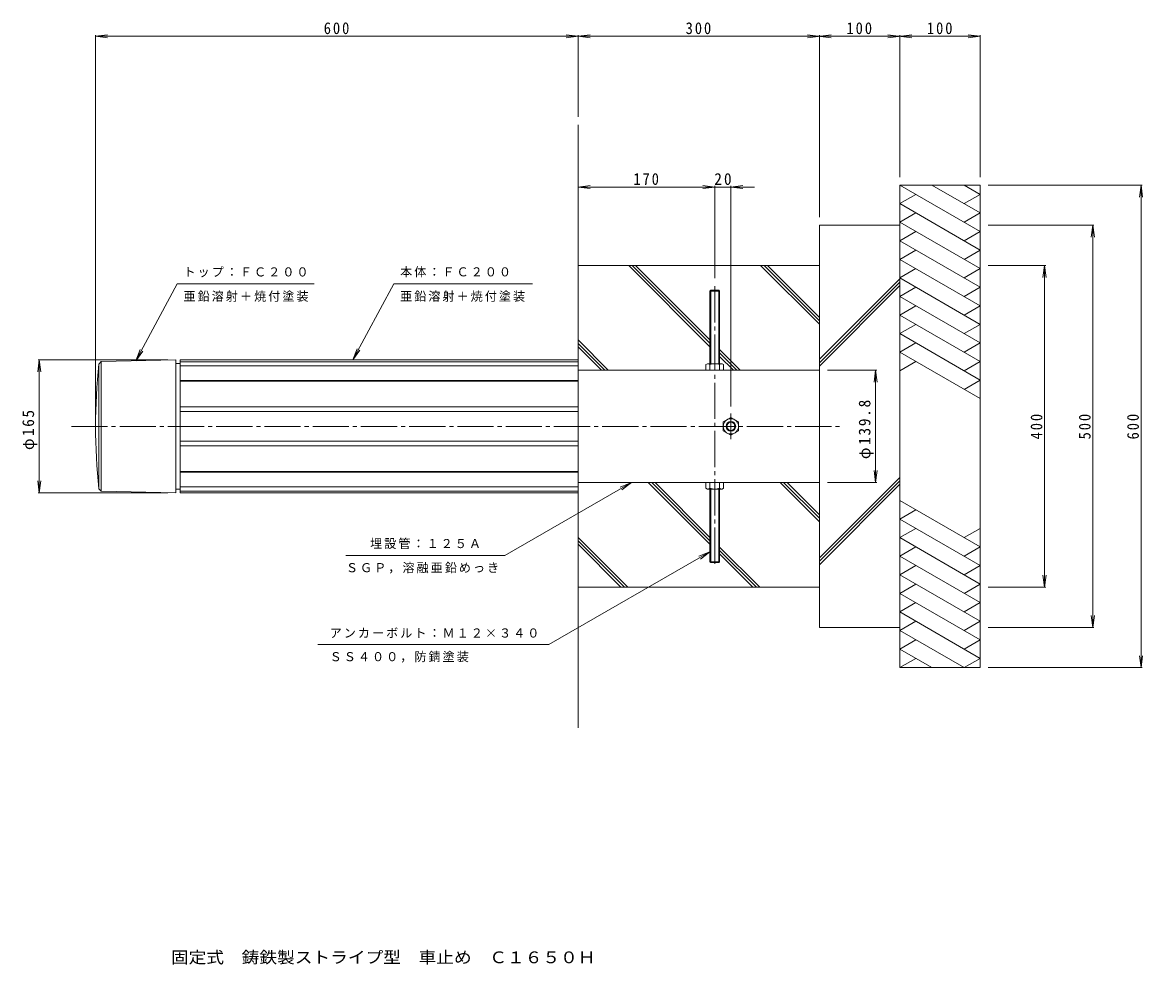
# Model space of a CAD drawing. Units: millimetres, scale not verified. Extents: x -591 to 802, y -674 to 498.
import ezdxf
from ezdxf.enums import TextEntityAlignment as Align

# ---------------------------------------------------------------- set-up
doc = ezdxf.new("R2010")
doc.units = ezdxf.units.MM
doc.header["$LTSCALE"] = 5
doc.linetypes.add('CHAIN2', pattern=[12, 9, -1, 1, -1])
for name, color, linetype, lineweight in [('0-0', 7, 'CHAIN2', 13), ('0-1', 4, 'Continuous', 13), ('0-2', 3, 'Continuous', 13), ('0-3', 2, 'Continuous', 13), ('0-4', 7, 'Continuous', 13), ('0-5', 6, 'Continuous', 13), ('0-F', 7, 'Continuous', 13)]:
    doc.layers.add(name, color=color, linetype=linetype, lineweight=lineweight)
doc.layers.add('F-5', color=2, linetype='Continuous')
doc.styles.add('ＭＳ ゴシック', font='')
doc.styles.get('ＭＳ ゴシック').set_extended_font_data('MS Gothic')

msp = doc.modelspace()

# ---------------------------------------------------------------- linework, layer by layer
at = {"layer": '0-0'}
for p, q in [((270, 169.588), (270, -178.912)), ((290, -20.612), (290, 11.288)), ((-530, -4.662), (430, -4.662))]:
    msp.add_line(p, q, dxfattribs=at)
at = {"layer": '0-1'}
for p, q in [((-400, 73.588), (-395, 73.588)), ((-395, 77.838), (-395, -87.162)), ((-395, 77.838), (100, 77.838)), ((-395, 75.74), (100, 75.74)), ((-395, 70.663), (100, 70.663)), ((100, 77.838), (100, -87.162)), ((-395, 52.138), (100, 52.138)), ((-395, 51.55), (100, 51.55)), ((-395, 19.527), (100, 19.527)), ((-395, 13.863), (100, 13.863)), ((-395, -23.187), (100, -23.187)), ((-395, -28.852), (100, -28.852)), ((-395, -60.874), (100, -60.874)), ((-395, -61.462), (100, -61.462)), ((-400, -82.912), (-395, -82.912)), ((-395, -79.988), (100, -79.988)), ((-395, -85.064), (100, -85.064)), ((-395, -87.162), (100, -87.162))]:
    msp.add_line(p, q, dxfattribs=at)
at = {"layer": '0-2'}
for p, q in [((-493, 75.838), (-496, 72.838)), ((-496, 72.838), (-496, -82.162)), ((-493, 75.838), (-400, 77.838)), ((-493, 75.838), (-493, -85.162)), ((-400, 77.838), (-400, -87.162)), ((-493, -85.162), (-496, -82.162)), ((-493, -85.162), (-400, -87.162))]:
    msp.add_line(p, q, dxfattribs=at)
msp.add_arc((252.784, -4.662), 752.784, 174.09085, 185.90915, dxfattribs=at)
at = {"layer": '0-3'}
for p, q in [((100, 65.238), (400, 65.238)), ((400, 65.238), (400, -74.562)), ((100, -74.562), (400, -74.562))]:
    msp.add_line(p, q, dxfattribs=at)
at = {"layer": '0-4'}
for p, q in [((265, 164.588), (264, 163.588)), ((264, 163.588), (276, 163.588)), ((264, 163.588), (264, 73.238)), ((265, 164.588), (275, 164.588)), ((265, 164.588), (265, 73.238)), ((275, 164.588), (276, 163.588)), ((275, 164.588), (275, 73.238)), ((276, 163.588), (276, 73.238)), ((259.05, 72.269), (260.728, 73.238)), ((259.05, 72.269), (259.05, 65.238)), ((279.272, 73.238), (260.728, 73.238)), ((264, 72.269), (264, 65.238)), ((276, 72.269), (276, 65.238)), ((280.95, 72.269), (279.272, 73.238)), ((280.95, 72.269), (280.95, 65.238)), ((259.05, 65.238), (280.95, 65.238)), ((290, 6.288), (280.5, 0.803)), ((280.5, 0.803), (280.5, -10.127)), ((290, -15.612), (280.5, -10.127)), ((290, -15.612), (299.5, -10.127)), ((259.05, -81.593), (259.05, -74.562)), ((259.05, -81.593), (260.728, -82.562)), ((279.272, -82.562), (260.728, -82.562)), ((264, -81.593), (264, -74.562)), ((264, -172.912), (264, -82.562)), ((265, -173.912), (265, -82.562)), ((275, -173.912), (275, -82.562)), ((276, -81.593), (276, -74.562)), ((276, -172.912), (276, -82.562)), ((280.95, -81.593), (279.272, -82.562)), ((280.95, -81.593), (280.95, -74.562)), ((265, -173.912), (264, -172.912)), ((264, -172.912), (276, -172.912)), ((265, -173.912), (275, -173.912)), ((275, -173.912), (276, -172.912))]:
    msp.add_line(p, q, dxfattribs=at)
msp.add_lwpolyline([(290, 6.288), (299.5, 0.803), (299.5, -10.127)], dxfattribs=at)
for radius in [9.5, 6, 5]:
    msp.add_circle((290, -4.662), radius, dxfattribs=at)
for centre, radius, start, end in [((261.217, 68.878), 4.387, 50.61749, 96.39555), ((270, 55.238), 18.057, 70.59293, 109.40707), ((278.97, 68.248), 4.998, 86.53479, 126.45193), ((261.217, -78.203), 4.387, 263.60445, 309.38251), ((270, -64.562), 18.057, 250.59293, 289.40707), ((278.97, -77.573), 4.998, 233.54807, 273.46521)]:
    msp.add_arc(centre, radius, start, end, dxfattribs=at)
at = {"layer": '0-5'}
for p, q in [((100, 77.838), (100, 370.338)), ((600, 237.603), (500, 295.338)), ((500, 295.338), (600, 295.338)), ((500, -304.662), (500, 295.338)), ((600, 260.697), (540, 295.338)), ((600, -304.662), (600, 295.338)), ((500, 272.244), (520, 283.791)), ((600, 214.509), (500, 272.244)), ((500, 249.15), (520, 260.697)), ((600, 260.697), (580, 249.15)), ((400, 245.338), (500, 245.338)), ((400, 65.238), (400, 245.338)), ((600, 191.415), (500, 249.15)), ((500, 226.056), (520, 237.603)), ((600, 237.603), (580, 226.056)), ((600, 168.321), (500, 226.056)), ((500, 202.962), (520, 214.509)), ((600, 214.509), (580, 202.962)), ((100, 195.338), (400, 195.338)), ((162.974, 195.338), (264, 94.311)), ((167.216, 195.338), (264, 98.554)), ((171.459, 195.338), (264, 102.797)), ((327.022, 195.338), (400, 122.36)), ((331.265, 195.338), (400, 126.603)), ((335.507, 195.338), (400, 130.845)), ((600, 145.227), (500, 202.962)), ((500, 179.868), (520, 191.415)), ((600, 191.415), (580, 179.868)), ((500, 178.735), (400, 78.735)), ((500, 174.492), (400, 74.492)), ((500, 170.25), (400, 70.25)), ((600, 122.133), (500, 179.868)), ((500, 156.774), (520, 168.321)), ((600, 168.321), (580, 156.774)), ((600, 99.039), (500, 156.774)), ((500, 133.68), (520, 145.227)), ((600, 145.227), (580, 133.68)), ((600, 75.945), (500, 133.68)), ((600, 122.133), (580, 110.586)), ((100, 102.748), (137.51, 65.238)), ((100, 98.506), (133.268, 65.238)), ((500, 87.492), (520, 99.039)), ((600, 99.039), (580, 87.492)), ((100, 94.263), (129.025, 65.238)), ((276, 90.797), (301.559, 65.238)), ((276, 86.554), (297.316, 65.238)), ((600, 29.757), (500, 87.492)), ((276, 82.311), (293.074, 65.238)), ((500, 64.398), (520, 75.945)), ((580, 64.398), (600, 75.945)), ((600, 52.851), (580, 41.304)), ((500, -68.2), (400, -168.2)), ((187.314, -74.562), (264, -151.248)), ((191.557, -74.562), (264, -147.006)), ((195.799, -74.562), (264, -142.763)), ((351.363, -74.562), (400, -123.2)), ((355.605, -74.562), (400, -118.957)), ((359.848, -74.562), (400, -114.714)), ((500, -72.443), (400, -172.443)), ((400, -254.662), (400, -74.562)), ((500, -76.685), (400, -176.685)), ((100, -87.162), (100, -379.662)), ((600, -154.551), (500, -96.816)), ((500, -119.91), (520, -108.363)), ((600, -177.645), (500, -119.91)), ((500, -143.004), (520, -131.457)), ((600, -131.457), (580, -143.004)), ((100, -142.812), (161.85, -204.662)), ((100, -147.054), (157.608, -204.662)), ((100, -151.297), (153.365, -204.662)), ((600, -200.739), (500, -143.004)), ((276, -154.763), (325.899, -204.662)), ((276, -159.006), (321.656, -204.662)), ((276, -163.248), (317.414, -204.662)), ((500, -166.098), (520, -154.551)), ((600, -223.833), (500, -166.098)), ((600, -154.551), (580, -166.098)), ((500, -189.192), (520, -177.645)), ((580, -189.192), (600, -177.645)), ((600, -246.927), (500, -189.192)), ((100, -204.662), (400, -204.662)), ((500, -212.286), (520, -200.739)), ((600, -200.739), (580, -212.286)), ((600, -270.021), (500, -212.286)), ((500, -235.38), (520, -223.833)), ((600, -293.115), (500, -235.38)), ((600, -223.833), (580, -235.38)), ((500, -258.474), (520, -246.927)), ((600, -246.927), (580, -258.474)), ((400, -254.662), (500, -254.662)), ((580, -304.662), (500, -258.474)), ((500, -281.568), (520, -270.021)), ((600, -270.021), (580, -281.568)), ((540, -304.662), (500, -281.568)), ((500, -304.662), (520, -293.115)), ((500, -304.662), (600, -304.662)), ((600, -293.115), (580, -304.662))]:
    msp.add_line(p, q, dxfattribs=at)
for points in [[(580, 272.244), (600, 283.791), (580, 295.338)], [(600, 52.851), (500, 110.586), (520, 122.133)]]:
    msp.add_lwpolyline(points, dxfattribs=at)
at = {"layer": '0-F'}
for p, q in [((-500, 480.338), (-485.128, 482.296)), ((-500, 5.338), (-500, 481.838)), ((-500, 480.338), (100, 480.338)), ((-500, 480.338), (-485.128, 478.38)), ((100, 480.338), (85.128, 482.296)), ((100, 480.338), (85.128, 478.38)), ((100, 480.338), (114.872, 482.296)), ((100, 380.338), (100, 481.838)), ((100, 480.338), (114.872, 478.38)), ((100, 480.338), (600, 480.338)), ((414.872, 478.38), (385.128, 482.296)), ((414.872, 482.296), (385.128, 478.38)), ((400, 255.338), (400, 481.838)), ((514.872, 478.38), (485.128, 482.296)), ((514.872, 482.296), (485.128, 478.38)), ((500, 305.338), (500, 481.838)), ((600, 480.338), (585.128, 482.296)), ((600, 480.338), (585.128, 478.38)), ((600, 305.338), (600, 481.838)), ((100, 292.838), (114.872, 294.796)), ((100, 292.838), (319.328, 292.838)), ((100, 292.838), (114.872, 290.88)), ((270, 292.838), (255.128, 294.796)), ((270, 292.838), (255.128, 290.88)), ((270, 179.588), (270, 294.338)), ((290, 292.838), (304.872, 294.796)), ((290, 20.141), (290, 294.338)), ((290, 292.838), (304.872, 290.88)), ((610, 295.338), (801.5, 295.338)), ((800, 295.338), (798.042, 280.466)), ((800, 295.338), (801.958, 280.466)), ((800, -304.662), (800, 295.338)), ((610, 245.338), (741.5, 245.338)), ((740, 245.338), (738.042, 230.466)), ((740, 245.338), (741.958, 230.466)), ((740, -254.662), (740, 245.338)), ((610, 195.338), (681.5, 195.338)), ((680, 195.338), (678.042, 180.466)), ((680, 195.338), (681.958, 180.466)), ((680, -204.662), (680, 195.338)), ((-398.503, 172.452), (-228.102, 172.452)), ((-129.159, 172.452), (43.342, 172.452)), ((-450.028, 76.762), (-441.253, 88.928)), ((-180.105, 77.838), (-171.331, 90.004)), ((-570, 77.838), (-571.958, 62.966)), ((-410, 77.838), (-571.5, 77.838)), ((-570, 77.838), (-568.042, 62.966)), ((-570, -87.162), (-570, 77.838)), ((410, 65.238), (471.5, 65.238)), ((470, 65.238), (468.042, 50.366)), ((470, 65.238), (471.958, 50.366)), ((470, -74.562), (470, 65.238)), ((470, -74.562), (468.042, -59.69)), ((470, -74.562), (471.958, -59.69)), ((-570, -87.162), (-571.958, -72.29)), ((-570, -87.162), (-568.042, -72.29)), ((166.386, -74.562), (152.526, -80.298)), ((410, -74.562), (471.5, -74.562)), ((-410, -87.162), (-571.5, -87.162)), ((-188.64, -165.36), (9.004, -165.36)), ((264, -160.507), (250.14, -166.243)), ((680, -204.662), (678.042, -189.79)), ((680, -204.662), (681.958, -189.79)), ((610, -204.662), (681.5, -204.662)), ((740, -254.662), (738.042, -239.79)), ((740, -254.662), (741.958, -239.79)), ((610, -254.662), (741.5, -254.662)), ((-223.432, -276.003), (63.807, -276.003)), ((800, -304.662), (798.042, -289.79)), ((800, -304.662), (801.958, -289.79)), ((610, -304.662), (801.5, -304.662))]:
    msp.add_line(p, q, dxfattribs=at)
for points in [[(-398.503, 172.452), (-450.028, 76.762), (-444.701, 90.784)], [(-129.159, 172.452), (-180.105, 77.838), (-174.779, 91.86)], [(9.004, -165.36), (166.386, -74.562), (154.483, -83.69)], [(63.807, -276.003), (264, -160.507), (252.097, -169.635)]]:
    msp.add_lwpolyline(points, dxfattribs=at)

# ---------------------------------------------------------------- texts
at = {"layer": '0-F', "color": 2, "char_height": 14.66, "attachment_point": 7, "style": 'ＭＳ ゴシック'}
for s, insert in [('\\T1.27;\\W0.9;600', (-216.25, 482.838)), ('\\T1.27;\\W0.9;300', (233.75, 482.838)), ('\\T1.27;\\W0.9;100', (433.75, 482.838)), ('\\T1.27;\\W0.9;100', (533.75, 482.838)), ('\\T1.27;\\W0.9;170', (168.75, 295.338)), ('\\T1.27;\\W0.95;20', (269.375, 295.338))]:
    msp.add_mtext(s, dxfattribs=dict(at, insert=insert))
at = {"layer": '0-F', "char_height": 11, "attachment_point": 7, "style": 'ＭＳ ゴシック'}
for s, insert in [('\\T1.17;トップ：ＦＣ２００', (-390.66, 180.56)), ('\\T1.17;本体：ＦＣ２００', (-121.317, 180.56)), ('\\T1.17;亜鉛溶射＋焼付塗装', (-390.66, 150.167)), ('\\T1.17;亜鉛溶射＋焼付塗装', (-121.317, 150.167)), ('\\T1.17;埋設管：１２５Ａ', (-158.568, -157.252)), ('\\T1.17;ＳＧＰ，溶融亜鉛めっき', (-188.64, -187.645)), ('\\T1.17;アンカーボルト：Ｍ１２×３４０', (-208.891, -267.895)), ('\\T1.17;ＳＳ４００，防錆塗装', (-208.891, -298.288))]:
    msp.add_mtext(s, dxfattribs=dict(at, insert=insert))
at = {"layer": '0-F', "color": 2, "char_height": 14.66, "attachment_point": 7, "rotation": 90, "style": 'ＭＳ ゴシック'}
for s, insert in [('\\T1.21;\\W0.95;φ165', (-572.5, -34.108)), ('\\T1.23;\\W0.95;φ139.8', (467.5, -45.407)), ('\\T1.27;\\W0.9;400', (677.5, -20.912)), ('\\T1.27;\\W0.9;500', (737.5, -20.912)), ('\\T1.27;\\W0.9;600', (797.5, -20.912))]:
    msp.add_mtext(s, dxfattribs=dict(at, insert=insert))
at = {"layer": 'F-5', "style": 'ＭＳ ゴシック', "width": 1.1}
msp.add_text('固定式\u3000鋳鉄製ストライプ型\u3000車止め\u3000Ｃ１６５０Ｈ', height=14.66, dxfattribs=at).set_placement((-406.25, -676.554), align=Align.BOTTOM_LEFT)

doc.saveas('drawing.dxf')
